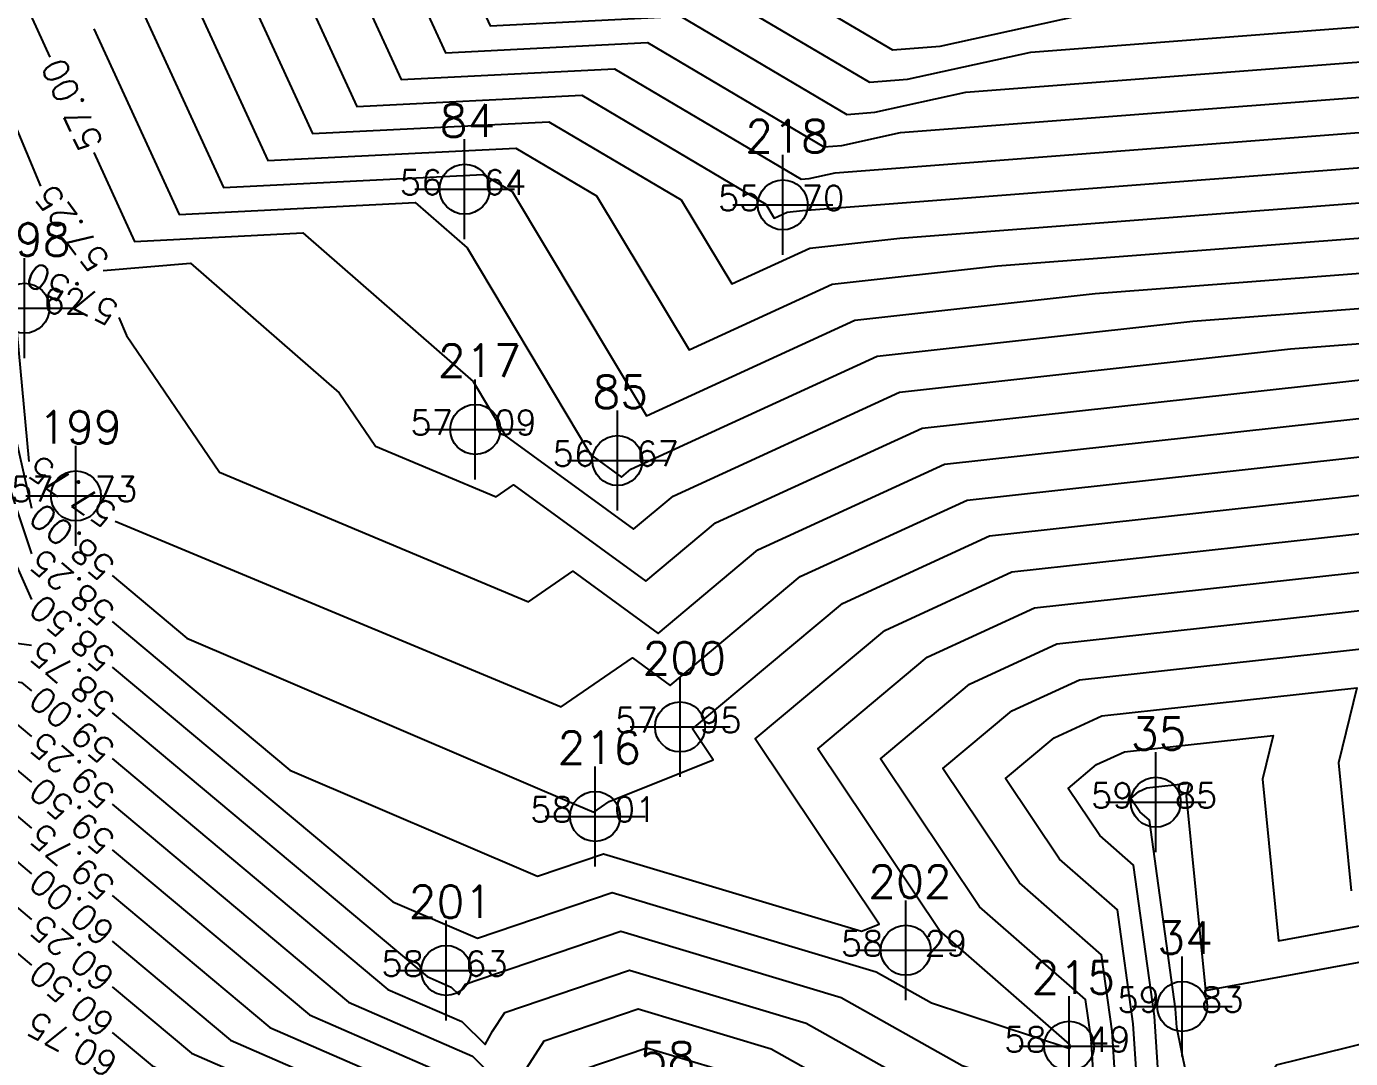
# Model space of a CAD drawing. Header units: millimetres. Extents: x 1412621 to 1412799, y 4931530 to 4931669.
# Drawn here: x 1412663.09 to 1412689.58, y 4931572.71 to 4931593.36 of the extents above; entities that cross this region are included whole.
import ezdxf
from ezdxf.enums import TextEntityAlignment as Align

# ---------------------------------------------------------------- set-up
doc = ezdxf.new("R2010")
doc.units = ezdxf.units.MM
doc.header["$PDMODE"] = 34
doc.header["$PDSIZE"] = 1
for name, color, linetype in [('CIVIL', 50, 'Continuous'), ('CIVIL-DRAW', 80, 'Continuous'), ('CIVIL-NONAME', 130, 'Continuous'), ('CIVIL-TEXT', 240, 'Continuous'), ('CIVIL-Z', 50, 'Continuous'), ('Tcontours0', 7, 'Continuous'), ('Tcontours1', 7, 'Continuous'), ('Tcontours2', 7, 'Continuous'), ('Tcontours3', 7, 'Continuous')]:
    doc.layers.add(name, color=color, linetype=linetype)
doc.styles.add('CIVILCADMAIN', font='TXT.SHX')
doc.styles.get("Standard").update_dxf_attribs({"font": 'arial.ttf'})

# ---------------------------------------------------------------- blocks, each defined once
blk = doc.blocks.new('CIVIL-ZZ')
at = {"layer": 'CIVIL-DRAW'}
blk.add_point((0, 0), dxfattribs=at)
at = {"layer": 'CIVIL-NONAME'}
blk.add_attdef('NAME', text='', height=1.8, dxfattribs=at).set_placement((0, 2.1), align=Align.CENTER)
at = {"layer": 'CIVIL-TEXT', "flags": 8}
blk.add_attdef('TEXT', text='', height=2, dxfattribs=at).set_placement((0.2, -3.3), align=Align.CENTER)
at = {"layer": 'CIVIL-Z'}
blk.add_attdef('Z1', text='', height=1.6, dxfattribs=at).set_placement((-0.75, -0.225), align=Align.RIGHT)
blk.add_attdef('Z2', (0.75, -0.225), '', height=1.6, dxfattribs=at)

msp = doc.modelspace()

# ---------------------------------------------------------------- linework, layer by layer
at = {"layer": 'Tcontours0'}
for points in [[(1412693.083, 4931625.826), (1412693.105, 4931625.688), (1412692.213, 4931623.888), (1412670.17, 4931598.157), (1412672.366, 4931593.378), (1412676.173, 4931593.569), (1412679.499, 4931591.604), (1412680.059, 4931591.646), (1412681.879, 4931592.047), (1412694.306, 4931593.002), (1412695.574, 4931593.129), (1412697.2, 4931593.093), (1412700.486, 4931592.952), (1412702.524, 4931592.418), (1412703.084, 4931592.779)], [(1412661.549, 4931608.266), (1412661.58, 4931608.069), (1412660.309, 4931605.504), (1412649.734, 4931593.161), (1412652.102, 4931588.008), (1412652.432, 4931587.729), (1412656.832, 4931586.069), (1412657.735, 4931585.35), (1412660.234, 4931579.107), (1412660.785, 4931577.509), (1412662.137, 4931577.297), (1412663.195, 4931576.41)], [(1412664.805, 4931575.062), (1412667.176, 4931573.076), (1412672.658, 4931570.684), (1412674.363, 4931568.992), (1412674.918, 4931569.969), (1412675.825, 4931571.364), (1412675.85, 4931571.372), (1412675.885, 4931571.362), (1412676.025, 4931571.283), (1412677.838, 4931569.129), (1412683.141, 4931567.026), (1412684.128, 4931567.61), (1412685.594, 4931568.261), (1412686.806, 4931568.493), (1412687.612, 4931569.382), (1412687.698, 4931569.518), (1412687.31, 4931571.454), (1412688.097, 4931572.584), (1412696.213, 4931574.588)]]:
    msp.add_lwpolyline(points, dxfattribs=at)
at = {"layer": 'Tcontours1'}
for points in [[(1412686.776, 4931622.314), (1412686.8, 4931622.164), (1412685.832, 4931620.211), (1412666.083, 4931597.158), (1412668.811, 4931591.221), (1412673.541, 4931591.458), (1412676.19, 4931589.893), (1412677.198, 4931588.211), (1412678.76, 4931588.929), (1412680.565, 4931589.128), (1412695.233, 4931590.255), (1412697.129, 4931590.445), (1412697.885, 4931590.428), (1412701.371, 4931590.278), (1412702.012, 4931589.108), (1412702.286, 4931588.847), (1412703.222, 4931589.07)], [(1412663.317, 4931605.244), (1412653.821, 4931594.16), (1412656.703, 4931587.889), (1412656.894, 4931587.728), (1412659.445, 4931586.765), (1412659.969, 4931586.348), (1412661.418, 4931582.728), (1412662.237, 4931580.355), (1412662.993, 4931580.236), (1412663.195, 4931580.067)], [(1412663.317, 4931601.472), (1412657.909, 4931595.159), (1412661.304, 4931587.771), (1412661.356, 4931587.726), (1412662.059, 4931587.462), (1412662.203, 4931587.347), (1412662.602, 4931586.35), (1412663.195, 4931583.723)], [(1412663.317, 4931597.701), (1412661.996, 4931596.158), (1412663.562, 4931592.751)], [(1412664.438, 4931590.843), (1412665.256, 4931589.064), (1412668.623, 4931589.232), (1412672.027, 4931586.262), (1412672.679, 4931585.167), (1412675.236, 4931583.303), (1412676.031, 4931583.967), (1412680.558, 4931586.048), (1412688.378, 4931586.91), (1412696.16, 4931587.508), (1412698.35, 4931587.728), (1412698.725, 4931587.225), (1412699.173, 4931586.797), (1412702.979, 4931586.718)], [(1412664.805, 4931582.375), (1412666.302, 4931581.121), (1412674.094, 4931577.786), (1412674.439, 4931577.641), (1412674.748, 4931577.855), (1412676.829, 4931578.689), (1412676.415, 4931579.306), (1412679.417, 4931581.817), (1412682.356, 4931583.168), (1412696.191, 4931584.692), (1412697.086, 4931584.761), (1412697.339, 4931584.786), (1412697.418, 4931584.68), (1412700.627, 4931584.457), (1412698.425, 4931578.578), (1412698.879, 4931576.039), (1412698.925, 4931575.875), (1412698.95, 4931575.773), (1412698.975, 4931575.744), (1412699.414, 4931575.685), (1412702.973, 4931576.447)], [(1412664.805, 4931578.718), (1412670.323, 4931574.096), (1412671.803, 4931573.45), (1412672.264, 4931572.994), (1412672.414, 4931573.257), (1412672.659, 4931573.634), (1412675.154, 4931574.48), (1412678.689, 4931573.417), (1412682.427, 4931571.316), (1412683.854, 4931570.844), (1412684.932, 4931571.391), (1412684.809, 4931573.26), (1412684.598, 4931574.788), (1412682.957, 4931576.225), (1412681.424, 4931578.513), (1412682.803, 4931579.667), (1412684.154, 4931580.287), (1412691.377, 4931581.083)]]:
    msp.add_lwpolyline(points, dxfattribs=at)
at = {"layer": 'Tcontours2'}
for points in [[(1412696.236, 4931627.582), (1412696.257, 4931627.449), (1412695.403, 4931625.726), (1412672.213, 4931598.657), (1412674.143, 4931594.457), (1412677.489, 4931594.625), (1412680.412, 4931592.898), (1412681.371, 4931592.97), (1412684.491, 4931593.657), (1412693.842, 4931594.376), (1412694.797, 4931594.471), (1412696.857, 4931594.426), (1412699.055, 4931594.331), (1412702.59, 4931593.405), (1412702.97, 4931593.573)], [(1412689.929, 4931624.07), (1412689.952, 4931623.926), (1412689.022, 4931622.05), (1412668.126, 4931597.657), (1412670.588, 4931592.3), (1412674.857, 4931592.514), (1412678.586, 4931590.31), (1412678.746, 4931590.323), (1412679.266, 4931590.437), (1412694.769, 4931591.629), (1412696.352, 4931591.787), (1412697.542, 4931591.761), (1412701.918, 4931591.573), (1412702.457, 4931591.431), (1412702.613, 4931591.437), (1412703.057, 4931591.35), (1412703.207, 4931591.105), (1412703.222, 4931589.658)], [(1412683.622, 4931620.558), (1412683.648, 4931620.402), (1412682.641, 4931618.373), (1412664.039, 4931596.658), (1412667.033, 4931590.142), (1412672.225, 4931590.403), (1412672.805, 4931590.06), (1412675.493, 4931585.574), (1412679.659, 4931587.489), (1412684.472, 4931588.019), (1412695.696, 4931588.882), (1412697.907, 4931589.103), (1412698.228, 4931589.096), (1412699.71, 4931589.032), (1412699.983, 4931588.535), (1412700.73, 4931587.822), (1412703.028, 4931588)], [(1412663.343, 4931607.533), (1412651.778, 4931593.66), (1412654.403, 4931587.949), (1412654.663, 4931587.728), (1412658.138, 4931586.417), (1412658.852, 4931585.849), (1412660.826, 4931580.918), (1412661.511, 4931578.932), (1412662.565, 4931578.766), (1412663.195, 4931578.239)], [(1412658.395, 4931606.51), (1412658.428, 4931606.307), (1412657.118, 4931603.666), (1412647.691, 4931592.661), (1412649.802, 4931588.067), (1412650.201, 4931587.729), (1412655.525, 4931585.721), (1412656.617, 4931584.851), (1412659.642, 4931577.296), (1412660.059, 4931576.086), (1412661.709, 4931575.827), (1412663.195, 4931574.582)], [(1412663.317, 4931603.358), (1412655.865, 4931594.66), (1412659.003, 4931587.83), (1412659.125, 4931587.727), (1412660.752, 4931587.113), (1412661.086, 4931586.847), (1412662.01, 4931584.539), (1412663.195, 4931581.895)], [(1412664.939, 4931587.541), (1412665.094, 4931587.177), (1412666.951, 4931584.448), (1412673.137, 4931581.85), (1412674.022, 4931582.462), (1412675.725, 4931581.22), (1412677.724, 4931582.892), (1412681.457, 4931584.608), (1412692.285, 4931585.801), (1412696.623, 4931586.135), (1412697.844, 4931586.257), (1412698.228, 4931585.742), (1412702.952, 4931585.414)], [(1412664.805, 4931580.546), (1412670.417, 4931575.846), (1412672.111, 4931575.12), (1412674.806, 4931576.034), (1412680.091, 4931574.445), (1412681.197, 4931573.824), (1412683.945, 4931572.916), (1412683.966, 4931572.926), (1412683.964, 4931572.963), (1412683.96, 4931572.993), (1412681.353, 4931575.276), (1412678.92, 4931578.91), (1412681.11, 4931580.742), (1412683.255, 4931581.728), (1412694.728, 4931582.992)], [(1412664.805, 4931576.89), (1412668.75, 4931573.586), (1412672.231, 4931572.067), (1412673.313, 4931570.993), (1412673.666, 4931571.613), (1412674.242, 4931572.499), (1412675.502, 4931572.926), (1412677.287, 4931572.389), (1412683.657, 4931568.808), (1412683.762, 4931568.773), (1412683.974, 4931568.88), (1412686.087, 4931570.076), (1412686.137, 4931570.142), (1412685.755, 4931572.02), (1412685.653, 4931573.558), (1412685.235, 4931576.583), (1412684.56, 4931577.174), (1412683.929, 4931578.117), (1412684.497, 4931578.592), (1412685.053, 4931578.847), (1412688.027, 4931579.175), (1412687.815, 4931578.3), (1412688.135, 4931575.07), (1412696.474, 4931576.607)], [(1412664.805, 4931573.234), (1412665.603, 4931572.565), (1412673.086, 4931569.3), (1412674.507, 4931567.891), (1412674.509, 4931567.331), (1412677.92, 4931566.206), (1412682.545, 4931565.203), (1412685.055, 4931565.554), (1412685.924, 4931565.823), (1412690.367, 4931565.641), (1412690.96, 4931565.766), (1412691.285, 4931566.186), (1412691.313, 4931565.626), (1412694.057, 4931565.969), (1412694.973, 4931566.298), (1412699.39, 4931566.57), (1412702.974, 4931566.737)]]:
    msp.add_lwpolyline(points, dxfattribs=at)
at = {"layer": 'Tcontours3'}
for points in [[(1412694.659, 4931626.704), (1412694.681, 4931626.568), (1412693.808, 4931624.807), (1412671.192, 4931598.407), (1412673.254, 4931593.918), (1412676.831, 4931594.097), (1412679.956, 4931592.251), (1412680.715, 4931592.308), (1412683.185, 4931592.852), (1412694.074, 4931593.689), (1412695.185, 4931593.8), (1412697.028, 4931593.759), (1412699.771, 4931593.641), (1412702.557, 4931592.911), (1412702.97, 4931593.022)], [(1412691.506, 4931624.948), (1412691.529, 4931624.807), (1412690.617, 4931622.969), (1412669.148, 4931597.907), (1412671.477, 4931592.839), (1412675.515, 4931593.042), (1412679.043, 4931590.957), (1412679.402, 4931590.984), (1412680.572, 4931591.242), (1412694.537, 4931592.315), (1412695.963, 4931592.458), (1412697.371, 4931592.427), (1412701.202, 4931592.262), (1412702.49, 4931591.925), (1412703.482, 4931592.519)], [(1412688.353, 4931623.192), (1412688.376, 4931623.045), (1412687.427, 4931621.13), (1412667.104, 4931597.408), (1412669.7, 4931591.76), (1412674.199, 4931591.986), (1412677.882, 4931589.81), (1412678.05, 4931589.529), (1412678.311, 4931589.649), (1412678.612, 4931589.682), (1412695.001, 4931590.942), (1412696.74, 4931591.116), (1412697.714, 4931591.095), (1412702.201, 4931590.902), (1412703.222, 4931589.364)], [(1412685.199, 4931621.436), (1412685.224, 4931621.283), (1412684.237, 4931619.292), (1412665.061, 4931596.908), (1412667.922, 4931590.682), (1412672.883, 4931590.93), (1412674.497, 4931589.977), (1412676.345, 4931586.892), (1412679.21, 4931588.209), (1412682.518, 4931588.573), (1412695.464, 4931589.568), (1412697.518, 4931589.774), (1412698.057, 4931589.762), (1412700.541, 4931589.655), (1412700.998, 4931588.821), (1412701.508, 4931588.334), (1412703.222, 4931588.777)], [(1412663.125, 4931609.144), (1412663.156, 4931608.95), (1412661.904, 4931606.423), (1412650.756, 4931593.41), (1412653.252, 4931587.978), (1412653.547, 4931587.728), (1412657.485, 4931586.243), (1412658.293, 4931585.599), (1412660.53, 4931580.012), (1412661.148, 4931578.221), (1412662.351, 4931578.031), (1412663.195, 4931577.324)], [(1412659.972, 4931607.388), (1412660.004, 4931607.188), (1412658.713, 4931604.585), (1412648.713, 4931592.911), (1412650.952, 4931588.038), (1412651.316, 4931587.729), (1412656.178, 4931585.895), (1412657.176, 4931585.1), (1412659.938, 4931578.202), (1412660.422, 4931576.798), (1412661.923, 4931576.562), (1412663.195, 4931575.496)], [(1412663.317, 4931606.187), (1412652.8, 4931593.91), (1412655.553, 4931587.919), (1412655.778, 4931587.728), (1412658.792, 4931586.591), (1412659.41, 4931586.099), (1412661.122, 4931581.823), (1412661.874, 4931579.643), (1412662.779, 4931579.501), (1412663.195, 4931579.153)], [(1412663.317, 4931604.301), (1412654.843, 4931594.41), (1412657.853, 4931587.86), (1412658.01, 4931587.727), (1412660.099, 4931586.939), (1412660.527, 4931586.598), (1412661.714, 4931583.634), (1412662.599, 4931581.066), (1412663.195, 4931580.981)], [(1412663.317, 4931602.415), (1412656.887, 4931594.909), (1412660.154, 4931587.801), (1412660.241, 4931587.727), (1412661.405, 4931587.288), (1412661.644, 4931587.097), (1412662.306, 4931585.445), (1412663.195, 4931582.809)], [(1412663.317, 4931600.53), (1412658.93, 4931595.409), (1412662.454, 4931587.741), (1412662.472, 4931587.726), (1412662.712, 4931587.636), (1412662.762, 4931587.596), (1412662.898, 4931587.255), (1412663.136, 4931584.656)], [(1412663.317, 4931598.644), (1412660.974, 4931595.909), (1412663.374, 4931590.167)], [(1412664.438, 4931593.316), (1412666.145, 4931589.603), (1412670.869, 4931589.84), (1412671.909, 4931588.932), (1412674.371, 4931584.796), (1412674.991, 4931584.344), (1412675.184, 4931584.505), (1412680.109, 4931586.768), (1412686.425, 4931587.464), (1412695.928, 4931588.195), (1412698.295, 4931588.432), (1412698.4, 4931588.43), (1412698.88, 4931588.409), (1412698.969, 4931588.248), (1412699.951, 4931587.31), (1412702.999, 4931587.354)], [(1412664.626, 4931588.48), (1412666.376, 4931588.625), (1412669.348, 4931586.033), (1412670.073, 4931584.968), (1412672.487, 4931583.954), (1412672.832, 4931584.193), (1412675.48, 4931582.261), (1412676.877, 4931583.43), (1412681.008, 4931585.328), (1412690.331, 4931586.356), (1412696.391, 4931586.821), (1412698.097, 4931586.992), (1412698.634, 4931586.273), (1412700.469, 4931586.146), (1412702.974, 4931586.13)], [(1412664.864, 4931583.464), (1412673.788, 4931579.746), (1412675.213, 4931580.731), (1412675.969, 4931580.179), (1412678.57, 4931582.355), (1412681.907, 4931583.888), (1412694.238, 4931585.247), (1412696.855, 4931585.448), (1412697.592, 4931585.522), (1412697.823, 4931585.211), (1412702.953, 4931584.855)], [(1412664.805, 4931581.46), (1412668.36, 4931578.483), (1412673.312, 4931576.364), (1412674.632, 4931576.811), (1412679.792, 4931575.26), (1412680.149, 4931575.403), (1412677.668, 4931579.108), (1412680.264, 4931581.279), (1412682.805, 4931582.448), (1412696.403, 4931583.946), (1412695.694, 4931581.021), (1412697.108, 4931584.057), (1412698.431, 4931576.666), (1412698.667, 4931575.819), (1412698.795, 4931575.288), (1412698.923, 4931575.139), (1412701.194, 4931574.834), (1412702.973, 4931575.215)], [(1412664.805, 4931579.632), (1412671.109, 4931574.352), (1412671.59, 4931574.142), (1412671.739, 4931573.994), (1412671.788, 4931574.079), (1412671.867, 4931574.202), (1412674.98, 4931575.257), (1412679.39, 4931573.931), (1412681.812, 4931572.57), (1412683.899, 4931571.88), (1412684.449, 4931572.159), (1412684.386, 4931573.112), (1412684.279, 4931573.89), (1412682.155, 4931575.75), (1412680.172, 4931578.711), (1412681.957, 4931580.204), (1412683.704, 4931581.008), (1412693.053, 4931582.038)], [(1412664.805, 4931577.804), (1412669.536, 4931573.841), (1412672.017, 4931572.759), (1412672.789, 4931571.993), (1412673.04, 4931572.435), (1412673.45, 4931573.066), (1412675.328, 4931573.703), (1412677.988, 4931572.903), (1412683.042, 4931570.062), (1412683.808, 4931569.808), (1412685.341, 4931570.586), (1412685.423, 4931570.632), (1412685.425, 4931570.634), (1412685.41, 4931570.707), (1412685.231, 4931573.409), (1412684.917, 4931575.685), (1412683.758, 4931576.7), (1412682.677, 4931578.315), (1412683.65, 4931579.129), (1412684.603, 4931579.567), (1412689.702, 4931580.129), (1412689.339, 4931578.629), (1412689.592, 4931576.066)], [(1412686.85, 4931569.649), (1412686.1, 4931573.334), (1412686.076, 4931573.706), (1412685.554, 4931577.48), (1412685.361, 4931577.649), (1412685.181, 4931577.918), (1412685.343, 4931578.054), (1412685.502, 4931578.127), (1412686.352, 4931578.221), (1412686.291, 4931577.971), (1412686.677, 4931574.073), (1412696.74, 4931575.928)], [(1412664.805, 4931575.976), (1412667.963, 4931573.331), (1412672.445, 4931571.375)], [(1412664.805, 4931574.148), (1412666.39, 4931572.82), (1412672.872, 4931569.992), (1412674.737, 4931568.142), (1412674.737, 4931568.048), (1412675.306, 4931567.861), (1412677.245, 4931567.441), (1412677.958, 4931568.089), (1412682.807, 4931566.166), (1412683.345, 4931566.485), (1412685.084, 4931566.743), (1412686.203, 4931566.957), (1412687.149, 4931568), (1412689.054, 4931568.4), (1412690.094, 4931569.747)]]:
    msp.add_lwpolyline(points, dxfattribs=at)

# ---------------------------------------------------------------- block references
at = {"layer": 'CIVIL'}
ref = msp.add_blockref('CIVIL-ZZ', (1412671.857, 4931590.107, 56.64), dxfattribs=dict(at, xscale=0.5, yscale=0.5))
ref.add_attrib('Z2', '64', (1412672.232, 4931589.995, 56.64), dxfattribs={"layer": 'CIVIL-Z', "height": 0.5, "style": 'CIVILCADMAIN'})
ref.add_attrib('Z1', '56', (1412670.557, 4931589.995, 56.64), dxfattribs={"layer": 'CIVIL-Z', "height": 0.5, "style": 'CIVILCADMAIN'})
ref.add_attrib('NAME', '84', (1412671.357, 4931591.157, 56.64), dxfattribs={"layer": 'CIVIL-NONAME', "height": 0.65, "style": 'CIVILCADMAIN'})
ref = msp.add_blockref('CIVIL-ZZ', (1412678.221, 4931589.793, 55.7), dxfattribs=dict(at, xscale=0.5, yscale=0.5))
ref.add_attrib('Z2', '70', (1412678.596, 4931589.68, 55.7), dxfattribs={"layer": 'CIVIL-Z', "height": 0.5, "style": 'CIVILCADMAIN'})
ref.add_attrib('Z1', '55', (1412676.921, 4931589.68, 55.7), dxfattribs={"layer": 'CIVIL-Z', "height": 0.5, "style": 'CIVILCADMAIN'})
ref.add_attrib('NAME', '218', (1412677.471, 4931590.843, 55.7), dxfattribs={"layer": 'CIVIL-NONAME', "height": 0.65, "style": 'CIVILCADMAIN'})
ref = msp.add_blockref('CIVIL-ZZ', (1412663.052, 4931587.726, 57.62), dxfattribs=dict(at, xscale=0.5, yscale=0.5))
ref.add_attrib('Z2', '62', (1412663.427, 4931587.613, 57.62), dxfattribs={"layer": 'CIVIL-Z', "height": 0.5, "style": 'CIVILCADMAIN'})
ref.add_attrib('Z1', '57', (1412661.752, 4931587.613, 57.62), dxfattribs={"layer": 'CIVIL-Z', "height": 0.5, "style": 'CIVILCADMAIN'})
ref.add_attrib('NAME', '198', (1412662.302, 4931588.776, 57.62), dxfattribs={"layer": 'CIVIL-NONAME', "height": 0.65, "style": 'CIVILCADMAIN'})
ref = msp.add_blockref('CIVIL-ZZ', (1412672.07, 4931585.301, 57.09), dxfattribs=dict(at, xscale=0.5, yscale=0.5))
ref.add_attrib('Z2', '09', (1412672.445, 4931585.189, 57.09), dxfattribs={"layer": 'CIVIL-Z', "height": 0.5, "style": 'CIVILCADMAIN'})
ref.add_attrib('Z1', '57', (1412670.77, 4931585.189, 57.09), dxfattribs={"layer": 'CIVIL-Z', "height": 0.5, "style": 'CIVILCADMAIN'})
ref.add_attrib('NAME', '217', (1412671.32, 4931586.351, 57.09), dxfattribs={"layer": 'CIVIL-NONAME', "height": 0.65, "style": 'CIVILCADMAIN'})
ref = msp.add_blockref('CIVIL-ZZ', (1412674.913, 4931584.677, 56.67), dxfattribs=dict(at, xscale=0.5, yscale=0.5))
ref.add_attrib('Z2', '67', (1412675.288, 4931584.565, 56.67), dxfattribs={"layer": 'CIVIL-Z', "height": 0.5, "style": 'CIVILCADMAIN'})
ref.add_attrib('Z1', '56', (1412673.613, 4931584.565, 56.67), dxfattribs={"layer": 'CIVIL-Z', "height": 0.5, "style": 'CIVILCADMAIN'})
ref.add_attrib('NAME', '85', (1412674.413, 4931585.727, 56.67), dxfattribs={"layer": 'CIVIL-NONAME', "height": 0.65, "style": 'CIVILCADMAIN'})
ref = msp.add_blockref('CIVIL-ZZ', (1412664.08, 4931583.969, 57.73), dxfattribs=dict(at, xscale=0.5, yscale=0.5))
ref.add_attrib('Z2', '73', (1412664.455, 4931583.856, 57.73), dxfattribs={"layer": 'CIVIL-Z', "height": 0.5, "style": 'CIVILCADMAIN'})
ref.add_attrib('Z1', '57', (1412662.78, 4931583.856, 57.73), dxfattribs={"layer": 'CIVIL-Z', "height": 0.5, "style": 'CIVILCADMAIN'})
ref.add_attrib('NAME', '199', (1412663.33, 4931585.019, 57.73), dxfattribs={"layer": 'CIVIL-NONAME', "height": 0.65, "style": 'CIVILCADMAIN'})
ref = msp.add_blockref('CIVIL-ZZ', (1412676.165, 4931579.346, 57.95), dxfattribs=dict(at, xscale=0.5, yscale=0.5))
ref.add_attrib('Z2', '95', (1412676.54, 4931579.234, 57.95), dxfattribs={"layer": 'CIVIL-Z', "height": 0.5, "style": 'CIVILCADMAIN'})
ref.add_attrib('Z1', '57', (1412674.865, 4931579.234, 57.95), dxfattribs={"layer": 'CIVIL-Z', "height": 0.5, "style": 'CIVILCADMAIN'})
ref.add_attrib('NAME', '200', (1412675.415, 4931580.396, 57.95), dxfattribs={"layer": 'CIVIL-NONAME', "height": 0.65, "style": 'CIVILCADMAIN'})
ref = msp.add_blockref('CIVIL-ZZ', (1412685.682, 4931577.839, 59.85), dxfattribs=dict(at, xscale=0.5, yscale=0.5))
ref.add_attrib('Z2', '85', (1412686.057, 4931577.726, 59.85), dxfattribs={"layer": 'CIVIL-Z', "height": 0.5, "style": 'CIVILCADMAIN'})
ref.add_attrib('Z1', '59', (1412684.382, 4931577.726, 59.85), dxfattribs={"layer": 'CIVIL-Z', "height": 0.5, "style": 'CIVILCADMAIN'})
ref.add_attrib('NAME', '35', (1412685.182, 4931578.889, 59.85), dxfattribs={"layer": 'CIVIL-NONAME', "height": 0.65, "style": 'CIVILCADMAIN'})
ref = msp.add_blockref('CIVIL-ZZ', (1412674.465, 4931577.557, 58.01), dxfattribs=dict(at, xscale=0.5, yscale=0.5))
ref.add_attrib('Z2', '01', (1412674.84, 4931577.445, 58.01), dxfattribs={"layer": 'CIVIL-Z', "height": 0.5, "style": 'CIVILCADMAIN'})
ref.add_attrib('Z1', '58', (1412673.165, 4931577.445, 58.01), dxfattribs={"layer": 'CIVIL-Z', "height": 0.5, "style": 'CIVILCADMAIN'})
ref.add_attrib('NAME', '216', (1412673.715, 4931578.607, 58.01), dxfattribs={"layer": 'CIVIL-NONAME', "height": 0.65, "style": 'CIVILCADMAIN'})
ref = msp.add_blockref('CIVIL-ZZ', (1412680.68, 4931574.877, 58.29), dxfattribs=dict(at, xscale=0.5, yscale=0.5))
ref.add_attrib('Z2', '29', (1412681.055, 4931574.764, 58.29), dxfattribs={"layer": 'CIVIL-Z', "height": 0.5, "style": 'CIVILCADMAIN'})
ref.add_attrib('Z1', '58', (1412679.38, 4931574.764, 58.29), dxfattribs={"layer": 'CIVIL-Z', "height": 0.5, "style": 'CIVILCADMAIN'})
ref.add_attrib('NAME', '202', (1412679.93, 4931575.927, 58.29), dxfattribs={"layer": 'CIVIL-NONAME', "height": 0.65, "style": 'CIVILCADMAIN'})
ref = msp.add_blockref('CIVIL-ZZ', (1412671.487, 4931574.474, 58.63), dxfattribs=dict(at, xscale=0.5, yscale=0.5))
ref.add_attrib('Z2', '63', (1412671.862, 4931574.361, 58.63), dxfattribs={"layer": 'CIVIL-Z', "height": 0.5, "style": 'CIVILCADMAIN'})
ref.add_attrib('Z1', '58', (1412670.187, 4931574.361, 58.63), dxfattribs={"layer": 'CIVIL-Z', "height": 0.5, "style": 'CIVILCADMAIN'})
ref.add_attrib('NAME', '201', (1412670.737, 4931575.524, 58.63), dxfattribs={"layer": 'CIVIL-NONAME', "height": 0.65, "style": 'CIVILCADMAIN'})
ref = msp.add_blockref('CIVIL-ZZ', (1412686.211, 4931573.754, 59.83), dxfattribs=dict(at, xscale=0.5, yscale=0.5))
ref.add_attrib('Z2', '83', (1412686.586, 4931573.641, 59.83), dxfattribs={"layer": 'CIVIL-Z', "height": 0.5, "style": 'CIVILCADMAIN'})
ref.add_attrib('Z1', '59', (1412684.911, 4931573.641, 59.83), dxfattribs={"layer": 'CIVIL-Z', "height": 0.5, "style": 'CIVILCADMAIN'})
ref.add_attrib('NAME', '34', (1412685.711, 4931574.804, 59.83), dxfattribs={"layer": 'CIVIL-NONAME', "height": 0.65, "style": 'CIVILCADMAIN'})
ref = msp.add_blockref('CIVIL-ZZ', (1412683.947, 4931572.957, 58.49), dxfattribs=dict(at, xscale=0.5, yscale=0.5))
ref.add_attrib('Z2', '49', (1412684.322, 4931572.844, 58.49), dxfattribs={"layer": 'CIVIL-Z', "height": 0.5, "style": 'CIVILCADMAIN'})
ref.add_attrib('Z1', '58', (1412682.647, 4931572.844, 58.49), dxfattribs={"layer": 'CIVIL-Z', "height": 0.5, "style": 'CIVILCADMAIN'})
ref.add_attrib('NAME', '215', (1412683.197, 4931574.007, 58.49), dxfattribs={"layer": 'CIVIL-NONAME', "height": 0.65, "style": 'CIVILCADMAIN'})
ref = msp.add_blockref('CIVIL-ZZ', (1412675.857, 4931571.341, 60.01), dxfattribs=dict(at, xscale=0.5, yscale=0.5))
ref.add_attrib('Z2', '01', (1412676.232, 4931571.229, 60.01), dxfattribs={"layer": 'CIVIL-Z', "height": 0.5, "style": 'CIVILCADMAIN'})
ref.add_attrib('Z1', '60', (1412674.557, 4931571.229, 60.01), dxfattribs={"layer": 'CIVIL-Z', "height": 0.5, "style": 'CIVILCADMAIN'})
ref.add_attrib('NAME', '58', (1412675.357, 4931572.391, 60.01), dxfattribs={"layer": 'CIVIL-NONAME', "height": 0.65, "style": 'CIVILCADMAIN'})

# ---------------------------------------------------------------- texts
at = {"layer": 'Tcontours0', "style": 'CIVILCADMAIN'}
msp.add_text('60.00', height=0.5, rotation=140.0495, dxfattribs=at).set_placement((1412664, 4931575.736, 60), align=Align.MIDDLE_CENTER)
at = {"layer": 'Tcontours1', "style": 'CIVILCADMAIN'}
for s, rotation, p in [('57.00', 114.6808, (1412664, 4931591.797, 57)), ('58.00', 140.0495, (1412664, 4931583.049, 58)), ('59.00', 140.0495, (1412664, 4931579.392, 59))]:
    msp.add_text(s, height=0.5, rotation=rotation, dxfattribs=at).set_placement(p, align=Align.MIDDLE_CENTER)
at = {"layer": 'Tcontours2', "style": 'CIVILCADMAIN'}
for s, rotation, p in [('57.50', 153.4255, (1412664, 4931588.011, 57.5)), ('58.50', 140.0495, (1412664, 4931581.221, 58.5)), ('59.50', 140.0495, (1412664, 4931577.564, 59.5)), ('60.50', 140.0495, (1412664, 4931573.908, 60.5))]:
    msp.add_text(s, height=0.5, rotation=rotation, dxfattribs=at).set_placement(p, align=Align.MIDDLE_CENTER)
at = {"layer": 'Tcontours3', "style": 'CIVILCADMAIN'}
for s, rotation, p in [('57.25', 126.5651, (1412664, 4931589.324, 57.25)), ('57.75', 145.4102, (1412664, 4931584.06, 57.75)), ('58.25', 140.0495, (1412664, 4931582.135, 58.25)), ('58.75', 140.0495, (1412664, 4931580.307, 58.75)), ('59.25', 140.0495, (1412664, 4931578.478, 59.25)), ('59.75', 140.0495, (1412664, 4931576.65, 59.75)), ('60.25', 140.0495, (1412664, 4931574.822, 60.25)), ('60.75', 151.2232, (1412664, 4931572.994, 60.75))]:
    msp.add_text(s, height=0.5, rotation=rotation, dxfattribs=at).set_placement(p, align=Align.MIDDLE_CENTER)

doc.saveas('drawing.dxf')
